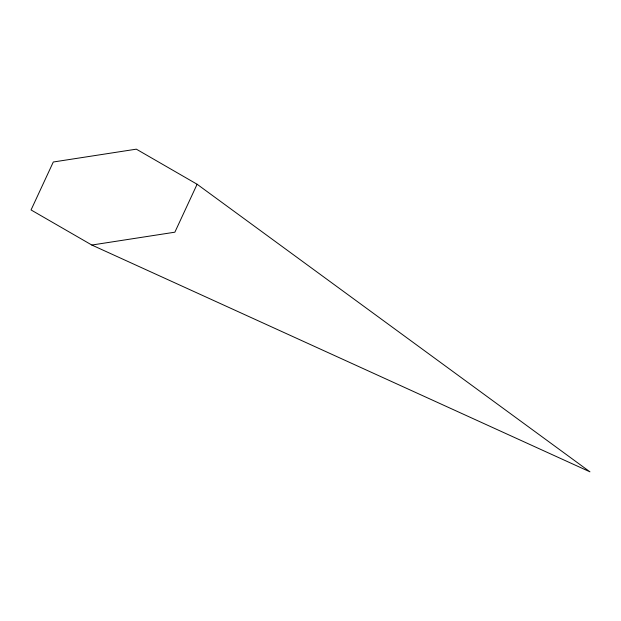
<?xml version="1.0" encoding="UTF-8"?>
<svg xmlns="http://www.w3.org/2000/svg" width="621" height="621" viewBox="0 0 621 621"><rect width="100%" height="100%" fill="white"/><g stroke="black" fill="none" stroke-linecap="round" stroke-linejoin="round"><path stroke-width="0.93" d="M197.113 184.251L174.866 232.192L91.83 245.039L31.05 209.945L53.297 162.003L136.333 149.164L197.113 184.251L589.95 471.836L91.83 245.039"/></g></svg>
